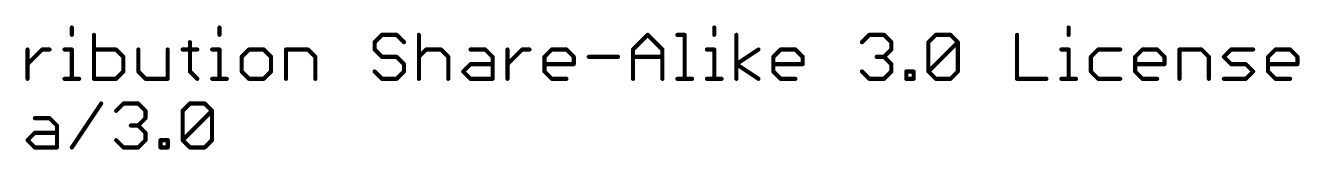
# Model space of a CAD drawing. Extents: x 0 to 107, y -24 to 80.
# Drawn here: x 60.03 to 107.11, y -16.51 to -11.92 of the extents above; entities that cross this region are included whole.
import ezdxf

# ---------------------------------------------------------------- set-up
doc = ezdxf.new("R2010")
doc.units = 0
doc.layers.add('21', color=53, linetype='CONTINUOUS')

msp = doc.modelspace()

# ---------------------------------------------------------------- linework, layer by layer
at = {"layer": '21', "const_width": 0.1524}
for points in [[(61.7407, -11.9956), (61.7407, -12.2668)], [(62.561, -12.2668), (62.561, -13.8938)], [(67.1979, -11.9956), (67.1979, -12.2668)], [(73.2008, -12.2668), (72.9297, -12.538)], [(73.7431, -12.2668), (73.2008, -12.2668)], [(74.0143, -12.538), (73.7431, -12.2668)], [(74.5668, -12.2668), (74.5668, -13.8938)], [(82.4797, -12.8091), (83.0221, -12.2668)], [(83.0221, -12.2668), (83.5644, -12.8091)], [(84.1169, -12.2668), (84.3881, -12.2668)], [(84.3881, -12.2668), (84.3881, -13.8938)], [(85.4795, -11.9956), (85.4795, -12.2668)], [(86.2998, -13.8938), (86.2998, -12.2668)], [(90.9384, -12.538), (91.2095, -12.2668)], [(91.2095, -12.2668), (91.7519, -12.2668)], [(91.7519, -12.2668), (92.023, -12.538)], [(93.3941, -12.538), (93.6653, -12.2668)], [(93.6653, -12.2668), (94.2076, -12.2668)], [(94.2076, -12.2668), (94.4788, -12.538)], [(96.6684, -12.2668), (96.6684, -13.8938)], [(98.5767, -11.9956), (98.5767, -12.2668)], [(66.1065, -12.538), (66.1065, -13.6226)], [(72.9297, -12.538), (72.9297, -12.8091)], [(92.023, -12.538), (92.023, -12.8091)], [(93.3941, -13.6226), (93.3941, -12.538)], [(93.3941, -13.6226), (94.4788, -12.538)], [(94.4788, -12.538), (94.4788, -13.6226)], [(60.1053, -13.8938), (60.1053, -12.8091)], [(60.1053, -13.3515), (60.6476, -12.8091)], [(60.6476, -12.8091), (60.9188, -12.8091)], [(61.4696, -12.8091), (61.7407, -12.8091)], [(61.7407, -12.8091), (61.7407, -13.8938)], [(63.3745, -12.8091), (62.561, -12.8091)], [(63.6457, -13.0803), (63.3745, -12.8091)], [(63.6457, -13.6226), (63.6457, -13.0803)], [(64.1982, -12.8091), (64.1982, -13.6226)], [(65.2828, -13.8938), (65.2828, -12.8091)], [(65.8353, -12.8091), (66.3776, -12.8091)], [(66.9267, -12.8091), (67.1979, -12.8091)], [(67.1979, -12.8091), (67.1979, -13.8938)], [(68.2893, -12.8091), (68.0182, -13.0803)], [(68.0182, -13.0803), (68.0182, -13.6226)], [(68.8317, -12.8091), (68.2893, -12.8091)], [(69.1028, -13.0803), (68.8317, -12.8091)], [(69.1028, -13.6226), (69.1028, -13.0803)], [(69.6553, -13.8938), (69.6553, -12.8091)], [(69.6553, -12.8091), (70.4688, -12.8091)], [(70.4688, -12.8091), (70.74, -13.0803)], [(70.74, -13.0803), (70.74, -13.8938)], [(72.9297, -12.8091), (73.2008, -13.0803)], [(73.2008, -13.0803), (73.7431, -13.0803)], [(73.7431, -13.0803), (74.0143, -13.3515)], [(74.5668, -13.0803), (74.838, -12.8091)], [(74.838, -12.8091), (75.3803, -12.8091)], [(75.3803, -12.8091), (75.6515, -13.0803)], [(75.6515, -13.0803), (75.6515, -13.8938)], [(76.4751, -12.8091), (77.0175, -12.8091)], [(77.0175, -12.8091), (77.2886, -13.0803)], [(77.2886, -13.0803), (77.2886, -13.8938)], [(77.8411, -13.8938), (77.8411, -12.8091)], [(77.8411, -13.3515), (78.3835, -12.8091)], [(78.3835, -12.8091), (78.6546, -12.8091)], [(79.2054, -13.0803), (79.4766, -12.8091)], [(79.2054, -13.6226), (79.2054, -13.0803)], [(79.4766, -12.8091), (80.0189, -12.8091)], [(80.0189, -12.8091), (80.2901, -13.0803)], [(80.2901, -13.0803), (80.2901, -13.3515)], [(80.8426, -13.0803), (81.9272, -13.0803)], [(82.4797, -13.8938), (82.4797, -12.8091)], [(82.4797, -13.0803), (83.5644, -13.0803)], [(83.5644, -12.8091), (83.5644, -13.8938)], [(85.2083, -12.8091), (85.4795, -12.8091)], [(85.4795, -12.8091), (85.4795, -13.8938)], [(86.2998, -13.3515), (87.1133, -12.8091)], [(87.6641, -13.0803), (87.9352, -12.8091)], [(87.6641, -13.6226), (87.6641, -13.0803)], [(87.9352, -12.8091), (88.4776, -12.8091)], [(88.4776, -12.8091), (88.7487, -13.0803)], [(88.7487, -13.0803), (88.7487, -13.3515)], [(91.7519, -13.0803), (91.4807, -13.0803)], [(92.023, -12.8091), (91.7519, -13.0803)], [(91.7519, -13.0803), (92.023, -13.3515)], [(98.3056, -12.8091), (98.5767, -12.8091)], [(98.5767, -12.8091), (98.5767, -13.8938)], [(99.6682, -12.8091), (99.397, -13.0803)], [(99.397, -13.0803), (99.397, -13.6226)], [(100.4817, -12.8091), (99.6682, -12.8091)], [(101.0342, -13.0803), (101.3053, -12.8091)], [(101.0342, -13.6226), (101.0342, -13.0803)], [(101.3053, -12.8091), (101.8477, -12.8091)], [(101.8477, -12.8091), (102.1188, -13.0803)], [(102.1188, -13.0803), (102.1188, -13.3515)], [(102.6713, -13.8938), (102.6713, -12.8091)], [(102.6713, -12.8091), (103.4848, -12.8091)], [(103.4848, -12.8091), (103.756, -13.0803)], [(103.756, -13.0803), (103.756, -13.8938)], [(104.3085, -13.0803), (104.5796, -12.8091)], [(104.5796, -13.3515), (104.3085, -13.0803)], [(104.5796, -12.8091), (105.3931, -12.8091)], [(105.9456, -13.0803), (106.2168, -12.8091)], [(105.9456, -13.6226), (105.9456, -13.0803)], [(106.2168, -12.8091), (106.7591, -12.8091)], [(106.7591, -12.8091), (107.0303, -13.0803)], [(107.0303, -13.0803), (107.0303, -13.3515)], [(63.3745, -13.8938), (63.6457, -13.6226)], [(64.1982, -13.6226), (64.4693, -13.8938)], [(66.1065, -13.6226), (66.3776, -13.8938)], [(68.0182, -13.6226), (68.2893, -13.8938)], [(68.8317, -13.8938), (69.1028, -13.6226)], [(73.2008, -13.8938), (72.9297, -13.6226)], [(74.0143, -13.6226), (73.7431, -13.8938)], [(74.0143, -13.3515), (74.0143, -13.6226)], [(76.204, -13.6226), (76.4751, -13.3515)], [(76.4751, -13.8938), (76.204, -13.6226)], [(76.4751, -13.3515), (77.2886, -13.3515)], [(80.2901, -13.3515), (79.2054, -13.3515)], [(79.4766, -13.8938), (79.2054, -13.6226)], [(87.1133, -13.8938), (86.2998, -13.3515)], [(88.7487, -13.3515), (87.6641, -13.3515)], [(87.9352, -13.8938), (87.6641, -13.6226)], [(91.2095, -13.8938), (90.9384, -13.6226)], [(92.023, -13.6226), (91.7519, -13.8938)], [(92.023, -13.3515), (92.023, -13.6226)], [(92.5755, -13.8938), (92.5755, -13.6226)], [(92.5755, -13.6226), (92.8467, -13.6226)], [(92.8467, -13.6226), (92.8467, -13.8938)], [(93.6653, -13.8938), (93.3941, -13.6226)], [(94.4788, -13.6226), (94.2076, -13.8938)], [(99.397, -13.6226), (99.6682, -13.8938)], [(102.1188, -13.3515), (101.0342, -13.3515)], [(101.3053, -13.8938), (101.0342, -13.6226)], [(105.122, -13.3515), (104.5796, -13.3515)], [(105.3931, -13.6226), (105.122, -13.3515)], [(105.122, -13.8938), (105.3931, -13.6226)], [(107.0303, -13.3515), (105.9456, -13.3515)], [(106.2168, -13.8938), (105.9456, -13.6226)], [(61.4696, -13.8938), (62.0119, -13.8938)], [(62.561, -13.8938), (63.3745, -13.8938)], [(64.4693, -13.8938), (65.2828, -13.8938)], [(66.9267, -13.8938), (67.4691, -13.8938)], [(68.2893, -13.8938), (68.8317, -13.8938)], [(73.7431, -13.8938), (73.2008, -13.8938)], [(77.2886, -13.8938), (76.4751, -13.8938)], [(80.0189, -13.8938), (79.4766, -13.8938)], [(84.1169, -13.8938), (84.6592, -13.8938)], [(85.2083, -13.8938), (85.7507, -13.8938)], [(88.4776, -13.8938), (87.9352, -13.8938)], [(91.7519, -13.8938), (91.2095, -13.8938)], [(92.8467, -13.8938), (92.5755, -13.8938)], [(94.2076, -13.8938), (93.6653, -13.8938)], [(96.6684, -13.8938), (97.7531, -13.8938)], [(98.3056, -13.8938), (98.8479, -13.8938)], [(99.6682, -13.8938), (100.4817, -13.8938)], [(101.8477, -13.8938), (101.3053, -13.8938)], [(104.3085, -13.8938), (105.122, -13.8938)], [(106.7591, -13.8938), (106.2168, -13.8938)], [(61.7424, -16.4338), (62.8271, -14.8068)], [(63.3796, -15.078), (63.6507, -14.8068)], [(63.6507, -14.8068), (64.1931, -14.8068)], [(64.1931, -14.8068), (64.4642, -15.078)], [(64.4642, -15.078), (64.4642, -15.3491)], [(65.8353, -15.078), (66.1065, -14.8068)], [(65.8353, -16.1626), (65.8353, -15.078)], [(65.8353, -16.1626), (66.92, -15.078)], [(66.1065, -14.8068), (66.6488, -14.8068)], [(66.6488, -14.8068), (66.92, -15.078)], [(66.92, -15.078), (66.92, -16.1626)], [(60.3764, -15.3491), (60.9188, -15.3491)], [(60.9188, -15.3491), (61.1899, -15.6203)], [(64.4642, -15.3491), (64.1931, -15.6203)], [(60.1053, -16.1626), (60.3764, -15.8915)], [(60.3764, -15.8915), (61.1899, -15.8915)], [(61.1899, -15.6203), (61.1899, -16.4338)], [(64.1931, -15.6203), (63.9219, -15.6203)], [(64.1931, -15.6203), (64.4642, -15.8915)], [(64.4642, -15.8915), (64.4642, -16.1626)], [(60.3764, -16.4338), (60.1053, -16.1626)], [(61.1899, -16.4338), (60.3764, -16.4338)], [(63.6507, -16.4338), (63.3796, -16.1626)], [(64.1931, -16.4338), (63.6507, -16.4338)], [(64.4642, -16.1626), (64.1931, -16.4338)], [(65.0167, -16.4338), (65.0167, -16.1626)], [(65.0167, -16.1626), (65.2879, -16.1626)], [(65.2879, -16.4338), (65.0167, -16.4338)], [(65.2879, -16.1626), (65.2879, -16.4338)], [(66.1065, -16.4338), (65.8353, -16.1626)], [(66.6488, -16.4338), (66.1065, -16.4338)], [(66.92, -16.1626), (66.6488, -16.4338)]]:
    msp.add_lwpolyline(points, dxfattribs=at)
at = {"layer": '21', "const_width": 0.0762}
for points in [[(61.7788, -11.9956, 1), (61.7026, -11.9956)], [(61.7026, -12.2668, 1), (61.7788, -12.2668)], [(62.5991, -12.2668, 1), (62.5229, -12.2668)], [(67.236, -11.9956, 1), (67.1598, -11.9956)], [(67.1598, -12.2668, 1), (67.236, -12.2668)], [(73.2008, -12.2287, 1), (73.2008, -12.3049)], [(73.2278, -12.2938, 1), (73.1739, -12.2399)], [(73.7701, -12.2399, 1), (73.7162, -12.2938)], [(73.7431, -12.3049, 1), (73.7431, -12.2287)], [(74.6049, -12.2668, 1), (74.5287, -12.2668)], [(83.049, -12.2399, 1), (82.9951, -12.2938)], [(83.049, -12.2938, 1), (82.9951, -12.2399)], [(84.1169, -12.2287, 1), (84.1169, -12.3049)], [(84.4262, -12.2668, 1), (84.35, -12.2668)], [(84.3881, -12.3049, 1), (84.3881, -12.2287)], [(85.5176, -11.9956, 1), (85.4414, -11.9956)], [(85.4414, -12.2668, 1), (85.5176, -12.2668)], [(86.3379, -12.2668, 1), (86.2617, -12.2668)], [(91.2095, -12.2287, 1), (91.2095, -12.3049)], [(91.2365, -12.2938, 1), (91.1826, -12.2399)], [(91.7788, -12.2399, 1), (91.7249, -12.2938)], [(91.7519, -12.3049, 1), (91.7519, -12.2287)], [(93.6653, -12.2287, 1), (93.6653, -12.3049)], [(93.6922, -12.2938, 1), (93.6383, -12.2399)], [(94.2345, -12.2399, 1), (94.1807, -12.2938)], [(94.2076, -12.3049, 1), (94.2076, -12.2287)], [(96.7065, -12.2668, 1), (96.6303, -12.2668)], [(98.6148, -11.9956, 1), (98.5386, -11.9956)], [(98.5386, -12.2668, 1), (98.6148, -12.2668)], [(66.1446, -12.538, 1), (66.0684, -12.538)], [(72.9027, -12.511, 1), (72.9566, -12.5649)], [(72.9678, -12.538, 1), (72.8916, -12.538)], [(73.9874, -12.5649, 1), (74.0413, -12.511)], [(90.9114, -12.511, 1), (90.9653, -12.5649)], [(92.0611, -12.538, 1), (91.9849, -12.538)], [(91.9961, -12.5649, 1), (92.05, -12.511)], [(93.4322, -12.538, 1), (93.356, -12.538)], [(93.3672, -12.511, 1), (93.421, -12.5649)], [(94.5169, -12.538, 1), (94.4407, -12.538)], [(94.5057, -12.5649, 1), (94.4518, -12.511)], [(94.4518, -12.5649, 1), (94.5057, -12.511)], [(60.1434, -12.8091, 1), (60.0672, -12.8091)], [(60.6476, -12.771, 1), (60.6476, -12.8472)], [(60.6745, -12.8361, 1), (60.6206, -12.7822)], [(60.9188, -12.8472, 1), (60.9188, -12.771)], [(61.4696, -12.771, 1), (61.4696, -12.8472)], [(61.7788, -12.8091, 1), (61.7026, -12.8091)], [(61.7407, -12.8472, 1), (61.7407, -12.771)], [(62.561, -12.771, 1), (62.561, -12.8472)], [(63.4014, -12.7822, 1), (63.3475, -12.8361)], [(63.3745, -12.8472, 1), (63.3745, -12.771)], [(63.6838, -13.0803, 1), (63.6076, -13.0803)], [(63.6187, -13.1072, 1), (63.6726, -13.0534)], [(64.2363, -12.8091, 1), (64.1601, -12.8091)], [(65.3209, -12.8091, 1), (65.2447, -12.8091)], [(65.8353, -12.771, 1), (65.8353, -12.8472)], [(66.3776, -12.8472, 1), (66.3776, -12.771)], [(66.9267, -12.771, 1), (66.9267, -12.8472)], [(67.236, -12.8091, 1), (67.1598, -12.8091)], [(67.1979, -12.8472, 1), (67.1979, -12.771)], [(68.0563, -13.0803, 1), (67.9801, -13.0803)], [(67.9912, -13.0534, 1), (68.0451, -13.1072)], [(68.2893, -12.771, 1), (68.2893, -12.8472)], [(68.3163, -12.8361, 1), (68.2624, -12.7822)], [(68.8586, -12.7822, 1), (68.8047, -12.8361)], [(68.8317, -12.8472, 1), (68.8317, -12.771)], [(69.1409, -13.0803, 1), (69.0647, -13.0803)], [(69.0759, -13.1072, 1), (69.1298, -13.0534)], [(69.6934, -12.8091, 1), (69.6172, -12.8091)], [(69.6553, -12.771, 1), (69.6553, -12.8472)], [(70.4958, -12.7822, 1), (70.4419, -12.8361)], [(70.4688, -12.8472, 1), (70.4688, -12.771)], [(70.7781, -13.0803, 1), (70.7019, -13.0803)], [(70.7131, -13.1072, 1), (70.7669, -13.0534)], [(72.9566, -12.7822, 1), (72.9027, -12.8361)], [(72.8916, -12.8091, 1), (72.9678, -12.8091)], [(73.2008, -13.0422, 1), (73.2008, -13.1184)], [(73.1739, -13.1072, 1), (73.2278, -13.0534)], [(73.7701, -13.0534, 1), (73.7162, -13.1072)], [(73.7431, -13.1184, 1), (73.7431, -13.0422)], [(74.5399, -13.0534, 1), (74.5938, -13.1072)], [(74.838, -12.771, 1), (74.838, -12.8472)], [(74.8649, -12.8361, 1), (74.811, -12.7822)], [(75.4072, -12.7822, 1), (75.3534, -12.8361)], [(75.3803, -12.8472, 1), (75.3803, -12.771)], [(75.6896, -13.0803, 1), (75.6134, -13.0803)], [(75.6245, -13.1072, 1), (75.6784, -13.0534)], [(76.4751, -12.771, 1), (76.4751, -12.8472)], [(77.0444, -12.7822, 1), (76.9905, -12.8361)], [(77.0175, -12.8472, 1), (77.0175, -12.771)], [(77.3267, -13.0803, 1), (77.2505, -13.0803)], [(77.2617, -13.1072, 1), (77.3156, -13.0534)], [(77.8792, -12.8091, 1), (77.803, -12.8091)], [(78.3835, -12.771, 1), (78.3835, -12.8472)], [(78.4104, -12.8361, 1), (78.3565, -12.7822)], [(78.6546, -12.8472, 1), (78.6546, -12.771)], [(79.2435, -13.0803, 1), (79.1673, -13.0803)], [(79.1785, -13.0534, 1), (79.2324, -13.1072)], [(79.4766, -12.771, 1), (79.4766, -12.8472)], [(79.5035, -12.8361, 1), (79.4496, -12.7822)], [(80.0459, -12.7822, 1), (79.992, -12.8361)], [(80.0189, -12.8472, 1), (80.0189, -12.771)], [(80.3282, -13.0803, 1), (80.252, -13.0803)], [(80.2631, -13.1072, 1), (80.317, -13.0534)], [(80.8426, -13.0422, 1), (80.8426, -13.1184)], [(81.9272, -13.1184, 1), (81.9272, -13.0422)], [(82.5178, -12.8091, 1), (82.4416, -12.8091)], [(82.4528, -12.7822, 1), (82.5067, -12.8361)], [(82.4797, -13.0422, 1), (82.4797, -13.1184)], [(83.6025, -12.8091, 1), (83.5263, -12.8091)], [(83.5374, -12.8361, 1), (83.5913, -12.7822)], [(83.5644, -13.1184, 1), (83.5644, -13.0422)], [(85.2083, -12.771, 1), (85.2083, -12.8472)], [(85.5176, -12.8091, 1), (85.4414, -12.8091)], [(85.4795, -12.8472, 1), (85.4795, -12.771)], [(87.1344, -12.8408, 1), (87.0921, -12.7774)], [(87.7022, -13.0803, 1), (87.626, -13.0803)], [(87.6371, -13.0534, 1), (87.691, -13.1072)], [(87.9352, -12.771, 1), (87.9352, -12.8472)], [(87.9622, -12.8361, 1), (87.9083, -12.7822)], [(88.5045, -12.7822, 1), (88.4506, -12.8361)], [(88.4776, -12.8472, 1), (88.4776, -12.771)], [(88.7868, -13.0803, 1), (88.7106, -13.0803)], [(88.7218, -13.1072, 1), (88.7757, -13.0534)], [(91.4807, -13.0422, 1), (91.4807, -13.1184)], [(91.7788, -13.0534, 1), (91.7249, -13.1072)], [(91.7249, -13.0534, 1), (91.7788, -13.1072)], [(91.7519, -13.1184, 1), (91.7519, -13.0422)], [(91.9849, -12.8091, 1), (92.0611, -12.8091)], [(92.05, -12.8361, 1), (91.9961, -12.7822)], [(98.3056, -12.771, 1), (98.3056, -12.8472)], [(98.6148, -12.8091, 1), (98.5386, -12.8091)], [(98.5767, -12.8472, 1), (98.5767, -12.771)], [(99.4351, -13.0803, 1), (99.3589, -13.0803)], [(99.3701, -13.0534, 1), (99.424, -13.1072)], [(99.6682, -12.771, 1), (99.6682, -12.8472)], [(99.6951, -12.8361, 1), (99.6412, -12.7822)], [(100.4817, -12.8472, 1), (100.4817, -12.771)], [(101.0723, -13.0803, 1), (100.9961, -13.0803)], [(101.0072, -13.0534, 1), (101.0611, -13.1072)], [(101.3053, -12.771, 1), (101.3053, -12.8472)], [(101.3323, -12.8361, 1), (101.2784, -12.7822)], [(101.8746, -12.7822, 1), (101.8207, -12.8361)], [(101.8477, -12.8472, 1), (101.8477, -12.771)], [(102.1569, -13.0803, 1), (102.0807, -13.0803)], [(102.0919, -13.1072, 1), (102.1458, -13.0534)], [(102.7094, -12.8091, 1), (102.6332, -12.8091)], [(102.6713, -12.771, 1), (102.6713, -12.8472)], [(103.5118, -12.7822, 1), (103.4579, -12.8361)], [(103.4848, -12.8472, 1), (103.4848, -12.771)], [(103.7941, -13.0803, 1), (103.7179, -13.0803)], [(103.729, -13.1072, 1), (103.7829, -13.0534)], [(104.3354, -13.0534, 1), (104.2815, -13.1072)], [(104.2815, -13.0534, 1), (104.3354, -13.1072)], [(104.5796, -12.771, 1), (104.5796, -12.8472)], [(104.6066, -12.8361, 1), (104.5527, -12.7822)], [(105.3931, -12.8472, 1), (105.3931, -12.771)], [(105.9837, -13.0803, 1), (105.9075, -13.0803)], [(105.9187, -13.0534, 1), (105.9726, -13.1072)], [(106.2168, -12.771, 1), (106.2168, -12.8472)], [(106.2437, -12.8361, 1), (106.1899, -12.7822)], [(106.7861, -12.7822, 1), (106.7322, -12.8361)], [(106.7591, -12.8472, 1), (106.7591, -12.771)], [(107.0684, -13.0803, 1), (106.9922, -13.0803)], [(107.0034, -13.1072, 1), (107.0572, -13.0534)], [(60.0783, -13.3245, 1), (60.1322, -13.3784)], [(63.6076, -13.6226, 1), (63.6838, -13.6226)], [(63.6726, -13.6496, 1), (63.6187, -13.5957)], [(64.2251, -13.5957, 1), (64.1712, -13.6496)], [(64.1601, -13.6226, 1), (64.2363, -13.6226)], [(66.1334, -13.5957, 1), (66.0795, -13.6496)], [(66.0684, -13.6226, 1), (66.1446, -13.6226)], [(68.0451, -13.5957, 1), (67.9912, -13.6496)], [(67.9801, -13.6226, 1), (68.0563, -13.6226)], [(69.0647, -13.6226, 1), (69.1409, -13.6226)], [(69.1298, -13.6496, 1), (69.0759, -13.5957)], [(72.9566, -13.5957, 1), (72.9027, -13.6496)], [(74.0524, -13.3515, 1), (73.9762, -13.3515)], [(73.9762, -13.6226, 1), (74.0524, -13.6226)], [(73.9874, -13.3784, 1), (74.0413, -13.3245)], [(74.0413, -13.6496, 1), (73.9874, -13.5957)], [(76.2309, -13.5957, 1), (76.177, -13.6496)], [(76.177, -13.5957, 1), (76.2309, -13.6496)], [(76.4751, -13.3134, 1), (76.4751, -13.3896)], [(76.5021, -13.3784, 1), (76.4482, -13.3245)], [(77.2886, -13.3896, 1), (77.2886, -13.3134)], [(77.8142, -13.3245, 1), (77.8681, -13.3784)], [(79.2054, -13.3134, 1), (79.2054, -13.3896)], [(79.2324, -13.5957, 1), (79.1785, -13.6496)], [(79.1673, -13.6226, 1), (79.2435, -13.6226)], [(80.252, -13.3515, 1), (80.3282, -13.3515)], [(80.2901, -13.3896, 1), (80.2901, -13.3134)], [(86.3209, -13.3198, 1), (86.2786, -13.3832)], [(86.2786, -13.3198, 1), (86.3209, -13.3832)], [(87.691, -13.5957, 1), (87.6371, -13.6496)], [(87.6641, -13.3134, 1), (87.6641, -13.3896)], [(87.626, -13.6226, 1), (87.7022, -13.6226)], [(88.7106, -13.3515, 1), (88.7868, -13.3515)], [(88.7487, -13.3896, 1), (88.7487, -13.3134)], [(90.9653, -13.5957, 1), (90.9114, -13.6496)], [(92.0611, -13.3515, 1), (91.9849, -13.3515)], [(91.9849, -13.6226, 1), (92.0611, -13.6226)], [(91.9961, -13.3784, 1), (92.05, -13.3245)], [(92.05, -13.6496, 1), (91.9961, -13.5957)], [(92.6136, -13.6226, 1), (92.5374, -13.6226)], [(92.5755, -13.5845, 1), (92.5755, -13.6607)], [(92.8848, -13.6226, 1), (92.8086, -13.6226)], [(92.8467, -13.6607, 1), (92.8467, -13.5845)], [(93.421, -13.5957, 1), (93.3672, -13.6496)], [(93.3672, -13.5957, 1), (93.421, -13.6496)], [(93.356, -13.6226, 1), (93.4322, -13.6226)], [(94.4407, -13.6226, 1), (94.5169, -13.6226)], [(94.5057, -13.6496, 1), (94.4518, -13.5957)], [(99.424, -13.5957, 1), (99.3701, -13.6496)], [(99.3589, -13.6226, 1), (99.4351, -13.6226)], [(101.0611, -13.5957, 1), (101.0072, -13.6496)], [(101.0342, -13.3134, 1), (101.0342, -13.3896)], [(100.9961, -13.6226, 1), (101.0723, -13.6226)], [(102.0807, -13.3515, 1), (102.1569, -13.3515)], [(102.1188, -13.3896, 1), (102.1188, -13.3134)], [(104.5796, -13.3134, 1), (104.5796, -13.3896)], [(104.5527, -13.3784, 1), (104.6066, -13.3245)], [(105.1489, -13.3245, 1), (105.095, -13.3784)], [(105.122, -13.3896, 1), (105.122, -13.3134)], [(105.4201, -13.6496, 1), (105.3662, -13.5957)], [(105.3662, -13.6496, 1), (105.4201, -13.5957)], [(105.9456, -13.3134, 1), (105.9456, -13.3896)], [(105.9726, -13.5957, 1), (105.9187, -13.6496)], [(105.9075, -13.6226, 1), (105.9837, -13.6226)], [(106.9922, -13.3515, 1), (107.0684, -13.3515)], [(107.0303, -13.3896, 1), (107.0303, -13.3134)], [(60.0672, -13.8938, 1), (60.1434, -13.8938)], [(61.4696, -13.8557, 1), (61.4696, -13.9319)], [(61.7026, -13.8938, 1), (61.7788, -13.8938)], [(62.0119, -13.9319, 1), (62.0119, -13.8557)], [(62.561, -13.8557, 1), (62.561, -13.9319)], [(62.5229, -13.8938, 1), (62.5991, -13.8938)], [(63.3476, -13.8669, 1), (63.4014, -13.9207)], [(63.3745, -13.9319, 1), (63.3745, -13.8557)], [(64.4693, -13.8557, 1), (64.4693, -13.9319)], [(64.4424, -13.9207, 1), (64.4963, -13.8669)], [(65.2447, -13.8938, 1), (65.3209, -13.8938)], [(65.2828, -13.9319, 1), (65.2828, -13.8557)], [(66.3507, -13.9207, 1), (66.4046, -13.8669)], [(66.9267, -13.8557, 1), (66.9267, -13.9319)], [(67.1598, -13.8938, 1), (67.236, -13.8938)], [(67.4691, -13.9319, 1), (67.4691, -13.8557)], [(68.2893, -13.8557, 1), (68.2893, -13.9319)], [(68.2624, -13.9207, 1), (68.3163, -13.8669)], [(68.8047, -13.8669, 1), (68.8586, -13.9207)], [(68.8317, -13.9319, 1), (68.8317, -13.8557)], [(69.6172, -13.8938, 1), (69.6934, -13.8938)], [(70.7019, -13.8938, 1), (70.7781, -13.8938)], [(73.2008, -13.8557, 1), (73.2008, -13.9319)], [(73.1739, -13.9207, 1), (73.2278, -13.8669)], [(73.7162, -13.8669, 1), (73.7701, -13.9207)], [(73.7431, -13.9319, 1), (73.7431, -13.8557)], [(74.5287, -13.8938, 1), (74.6049, -13.8938)], [(75.6134, -13.8938, 1), (75.6896, -13.8938)], [(76.4751, -13.8557, 1), (76.4751, -13.9319)], [(76.4482, -13.9207, 1), (76.5021, -13.8669)], [(77.2505, -13.8938, 1), (77.3267, -13.8938)], [(77.2886, -13.9319, 1), (77.2886, -13.8557)], [(77.803, -13.8938, 1), (77.8792, -13.8938)], [(79.4766, -13.8557, 1), (79.4766, -13.9319)], [(79.4496, -13.9207, 1), (79.5035, -13.8669)], [(80.0189, -13.9319, 1), (80.0189, -13.8557)], [(82.4416, -13.8938, 1), (82.5178, -13.8938)], [(83.5263, -13.8938, 1), (83.6025, -13.8938)], [(84.1169, -13.8557, 1), (84.1169, -13.9319)], [(84.35, -13.8938, 1), (84.4262, -13.8938)], [(84.6592, -13.9319, 1), (84.6592, -13.8557)], [(85.2083, -13.8557, 1), (85.2083, -13.9319)], [(85.4414, -13.8938, 1), (85.5176, -13.8938)], [(85.7507, -13.9319, 1), (85.7507, -13.8557)], [(86.2617, -13.8938, 1), (86.3379, -13.8938)], [(87.0921, -13.9255, 1), (87.1344, -13.8621)], [(87.9352, -13.8557, 1), (87.9352, -13.9319)], [(87.9083, -13.9207, 1), (87.9622, -13.8669)], [(88.4776, -13.9319, 1), (88.4776, -13.8557)], [(91.2095, -13.8557, 1), (91.2095, -13.9319)], [(91.1826, -13.9207, 1), (91.2365, -13.8669)], [(91.7249, -13.8669, 1), (91.7788, -13.9207)], [(91.7519, -13.9319, 1), (91.7519, -13.8557)], [(92.5755, -13.8557, 1), (92.5755, -13.9319)], [(92.5374, -13.8938, 1), (92.6136, -13.8938)], [(92.8086, -13.8938, 1), (92.8848, -13.8938)], [(92.8467, -13.9319, 1), (92.8467, -13.8557)], [(93.6653, -13.8557, 1), (93.6653, -13.9319)], [(93.6383, -13.9207, 1), (93.6922, -13.8669)], [(94.1807, -13.8669, 1), (94.2345, -13.9207)], [(94.2076, -13.9319, 1), (94.2076, -13.8557)], [(96.6684, -13.8557, 1), (96.6684, -13.9319)], [(96.6303, -13.8938, 1), (96.7065, -13.8938)], [(97.7531, -13.9319, 1), (97.7531, -13.8557)], [(98.3056, -13.8557, 1), (98.3056, -13.9319)], [(98.5386, -13.8938, 1), (98.6148, -13.8938)], [(98.8479, -13.9319, 1), (98.8479, -13.8557)], [(99.6682, -13.8557, 1), (99.6682, -13.9319)], [(99.6412, -13.9207, 1), (99.6951, -13.8669)], [(100.4817, -13.9319, 1), (100.4817, -13.8557)], [(101.3053, -13.8557, 1), (101.3053, -13.9319)], [(101.2784, -13.9207, 1), (101.3323, -13.8669)], [(101.8477, -13.9319, 1), (101.8477, -13.8557)], [(102.6332, -13.8938, 1), (102.7094, -13.8938)], [(103.7179, -13.8938, 1), (103.7941, -13.8938)], [(104.3085, -13.8557, 1), (104.3085, -13.9319)], [(105.095, -13.8669, 1), (105.1489, -13.9207)], [(105.122, -13.9319, 1), (105.122, -13.8557)], [(106.2168, -13.8557, 1), (106.2168, -13.9319)], [(106.1899, -13.9207, 1), (106.2437, -13.8669)], [(106.7591, -13.9319, 1), (106.7591, -13.8557)], [(62.8588, -14.8279, 1), (62.7954, -14.7857)], [(63.3526, -15.051, 1), (63.4065, -15.1049)], [(63.6507, -14.7687, 1), (63.6507, -14.8449)], [(63.6777, -14.8338, 1), (63.6238, -14.7799)], [(64.22, -14.7799, 1), (64.1661, -14.8338)], [(64.1931, -14.8449, 1), (64.1931, -14.7687)], [(64.5023, -15.078, 1), (64.4261, -15.078)], [(64.4373, -15.1049, 1), (64.4912, -15.051)], [(65.8734, -15.078, 1), (65.7972, -15.078)], [(65.8084, -15.051, 1), (65.8623, -15.1049)], [(66.1065, -14.7687, 1), (66.1065, -14.8449)], [(66.1334, -14.8338, 1), (66.0795, -14.7799)], [(66.6757, -14.7799, 1), (66.6219, -14.8338)], [(66.6488, -14.8449, 1), (66.6488, -14.7687)], [(66.9581, -15.078, 1), (66.8819, -15.078)], [(66.9469, -15.1049, 1), (66.893, -15.051)], [(66.893, -15.1049, 1), (66.9469, -15.051)], [(60.3764, -15.311, 1), (60.3764, -15.3872)], [(60.9457, -15.3222, 1), (60.8918, -15.3761)], [(60.9188, -15.3872, 1), (60.9188, -15.311)], [(64.4261, -15.3491, 1), (64.5023, -15.3491)], [(64.4912, -15.3761, 1), (64.4373, -15.3222)], [(60.3764, -15.8534, 1), (60.3764, -15.9296)], [(60.4034, -15.9184, 1), (60.3495, -15.8645)], [(61.228, -15.6203, 1), (61.1518, -15.6203)], [(61.163, -15.6472, 1), (61.2169, -15.5934)], [(61.1899, -15.9296, 1), (61.1899, -15.8534)], [(63.9219, -15.5822, 1), (63.9219, -15.6584)], [(64.22, -15.5934, 1), (64.1661, -15.6472)], [(64.1661, -15.5934, 1), (64.22, -15.6472)], [(64.1931, -15.6584, 1), (64.1931, -15.5822)], [(64.5023, -15.8915, 1), (64.4261, -15.8915)], [(64.4373, -15.9184, 1), (64.4912, -15.8645)], [(60.1322, -16.1357, 1), (60.0783, -16.1896)], [(60.0783, -16.1357, 1), (60.1322, -16.1896)], [(60.3764, -16.3957, 1), (60.3764, -16.4719)], [(60.3495, -16.4607, 1), (60.4034, -16.4069)], [(61.1518, -16.4338, 1), (61.228, -16.4338)], [(61.1899, -16.4719, 1), (61.1899, -16.3957)], [(61.7107, -16.4127, 1), (61.7741, -16.4549)], [(63.4065, -16.1357, 1), (63.3526, -16.1896)], [(63.6507, -16.3957, 1), (63.6507, -16.4719)], [(63.6238, -16.4607, 1), (63.6777, -16.4069)], [(64.1661, -16.4069, 1), (64.22, -16.4607)], [(64.1931, -16.4719, 1), (64.1931, -16.3957)], [(64.4261, -16.1626, 1), (64.5023, -16.1626)], [(64.4912, -16.1896, 1), (64.4373, -16.1357)], [(65.0548, -16.1626, 1), (64.9786, -16.1626)], [(65.0167, -16.1245, 1), (65.0167, -16.2007)], [(65.0167, -16.3957, 1), (65.0167, -16.4719)], [(64.9786, -16.4338, 1), (65.0548, -16.4338)], [(65.326, -16.1626, 1), (65.2498, -16.1626)], [(65.2498, -16.4338, 1), (65.326, -16.4338)], [(65.2879, -16.2007, 1), (65.2879, -16.1245)], [(65.2879, -16.4719, 1), (65.2879, -16.3957)], [(65.8623, -16.1357, 1), (65.8084, -16.1896)], [(65.8084, -16.1357, 1), (65.8623, -16.1896)], [(65.7972, -16.1626, 1), (65.8734, -16.1626)], [(66.1065, -16.3957, 1), (66.1065, -16.4719)], [(66.0795, -16.4607, 1), (66.1334, -16.4069)], [(66.6219, -16.4069, 1), (66.6757, -16.4607)], [(66.6488, -16.4719, 1), (66.6488, -16.3957)], [(66.8819, -16.1626, 1), (66.9581, -16.1626)], [(66.9469, -16.1896, 1), (66.893, -16.1357)]]:
    msp.add_lwpolyline(points, format="xyb", dxfattribs=at)

doc.saveas('drawing.dxf')
